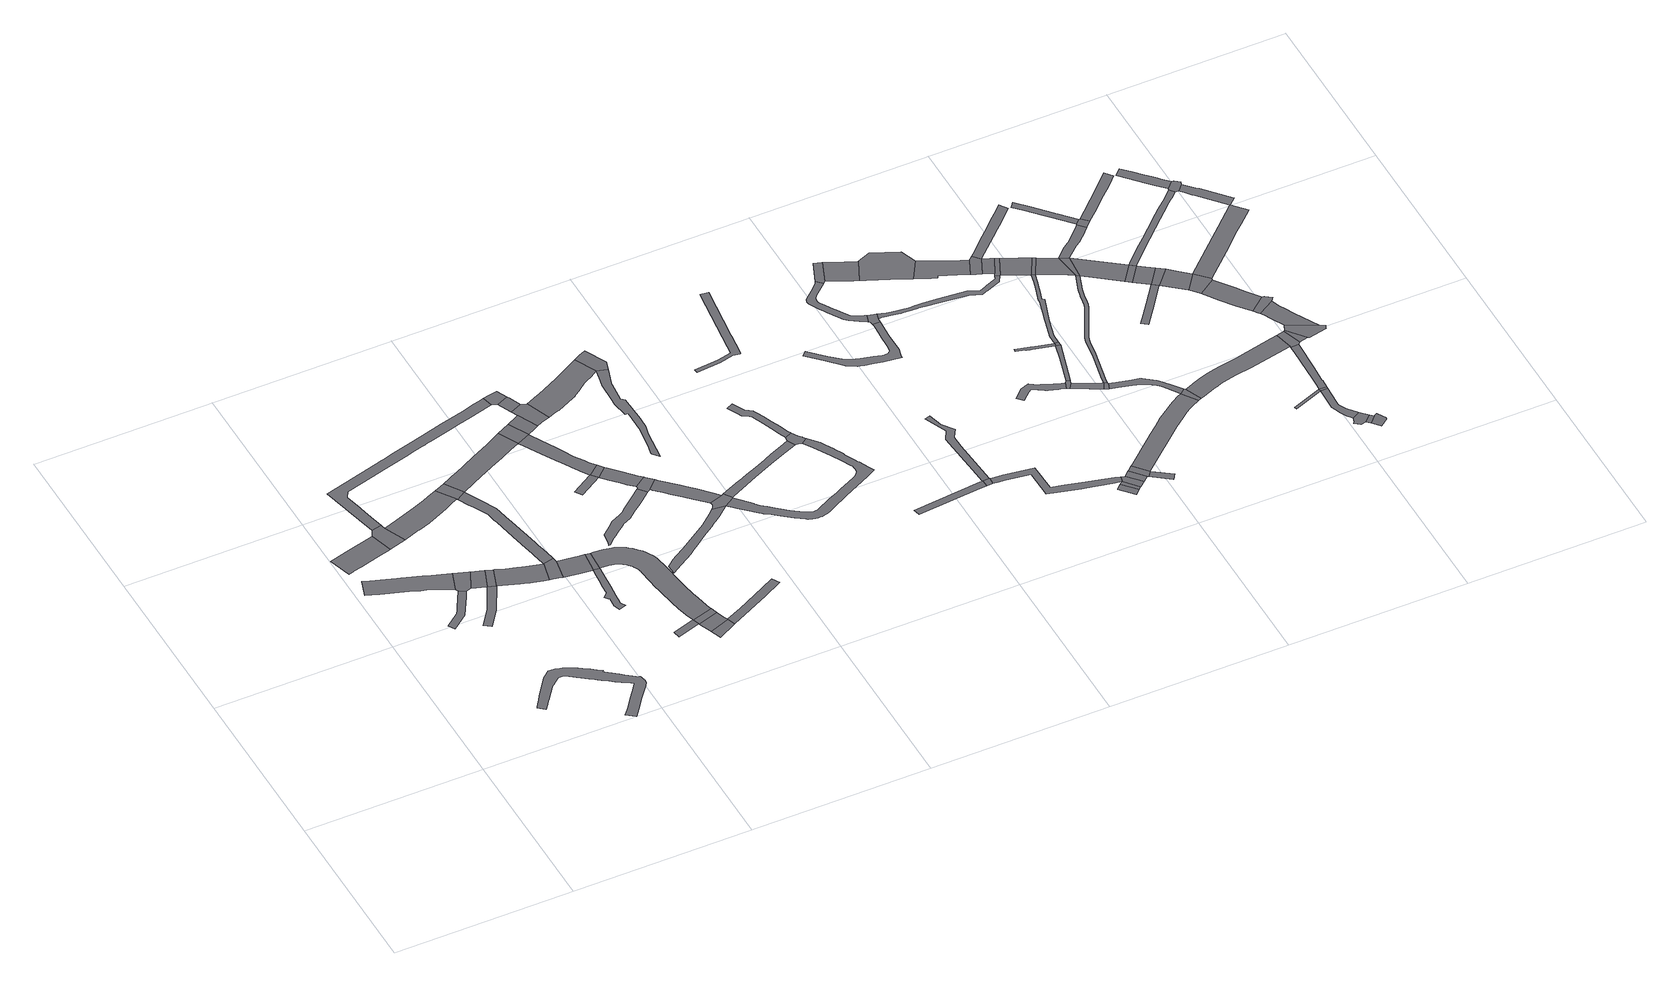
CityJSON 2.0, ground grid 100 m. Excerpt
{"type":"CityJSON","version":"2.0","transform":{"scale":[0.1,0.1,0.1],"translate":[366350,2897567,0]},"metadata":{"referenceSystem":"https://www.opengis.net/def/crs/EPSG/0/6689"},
"CityObjects":{
"road1":{"type":"Road","attributes":{"function":"3","RoadStructureAttribute.sectionType":"1"},"geometry":[{"type":"MultiSurface","lod":"1","boundaries":[[[0,1,2,3,4,5,6,7,8,9,10,11,12,13,14]]]}]},
"road2":{"type":"Road","attributes":{"function":"9020","RoadStructureAttribute.sectionType":"1"},"geometry":[{"type":"MultiSurface","lod":"1","boundaries":[[[15,16,17,18,19,20,21,22,23,24,25,26,27,28,29,30,31,32,33]]]}]},
"road3":{"type":"Road","attributes":{"function":"9020","RoadStructureAttribute.sectionType":"9"},"geometry":[{"type":"MultiSurface","lod":"1","boundaries":[[[34,35,36,37,38,39,40,41,42,43,44]]]}]},
"road4":{"type":"Road","attributes":{"function":"9020","RoadStructureAttribute.sectionType":"1"},"geometry":[{"type":"MultiSurface","lod":"1","boundaries":[[[45,46,47,48,49,50,51,52,53,54,55,56,57,58,59,60,61,62,63,64,65,66,67,68,69,70,71,72,73,74,75,76,77,78,79,80,81,82,83,84,85,86,87,88,89,90,91,92,93,94,95,96,97,98,99,100,101,102,103,104,105,106,107,108,109,110,111,112,113,114,115,116,117,118,119,120,121,122,123,124,125,126,127]]]}]},
"road5":{"type":"Road","attributes":{"function":"9020","RoadStructureAttribute.sectionType":"9"},"geometry":[{"type":"MultiSurface","lod":"1","boundaries":[[[13,128,129,130,131,132,14]]]}]},
"road6":{"type":"Road","attributes":{"function":"9020","RoadStructureAttribute.sectionType":"9"},"geometry":[{"type":"MultiSurface","lod":"1","boundaries":[[[133,134,135,136,137,138,139,140]]]}]},
"road7":{"type":"Road","attributes":{"function":"9020","RoadStructureAttribute.sectionType":"9"},"geometry":[{"type":"MultiSurface","lod":"1","boundaries":[[[34,44,141,142,143,144,145,15,33]]]}]},
"road8":{"type":"Road","attributes":{"function":"9020","RoadStructureAttribute.sectionType":"1"},"geometry":[{"type":"MultiSurface","lod":"1","boundaries":[[[143,142,146,133,147]]]}]},
"road9":{"type":"Road","attributes":{"function":"9020","RoadStructureAttribute.sectionType":"9"},"geometry":[{"type":"MultiSurface","lod":"1","boundaries":[[[147,133,140,148]]]}]},
"road10":{"type":"Road","attributes":{"function":"3","RoadStructureAttribute.sectionType":"1"},"geometry":[{"type":"MultiSurface","lod":"1","boundaries":[[[149,150,151,152,153,154,155,156,157,158,159,160,161,162,130,129]]]}]},
"road11":{"type":"Road","attributes":{"function":"9020","RoadStructureAttribute.sectionType":"1"},"geometry":[{"type":"MultiSurface","lod":"1","boundaries":[[[140,163,164,165,166,167,168,169,170,171,172,173,174,175,176,148]]]}]},
"road12":{"type":"Road","attributes":{"function":"9020","RoadStructureAttribute.sectionType":"9"},"geometry":[{"type":"MultiSurface","lod":"1","boundaries":[[[177,178,179,180,181,171,170]]]}]},
"road13":{"type":"Road","attributes":{"function":"9020","RoadStructureAttribute.sectionType":"9"},"geometry":[{"type":"MultiSurface","lod":"1","boundaries":[[[182,183,157,156,184,185]]]}]},
"road14":{"type":"Road","attributes":{"function":"9020","RoadStructureAttribute.sectionType":"1"},"geometry":[{"type":"MultiSurface","lod":"1","boundaries":[[[186,187,188,189,190,191,192,193,194,195,196,197,198,199,200,201,202,203,171,181,204,205,206,207,208,209,210,211,212,213,214,215,216,182,185]]]}]},
"road15":{"type":"Road","attributes":{"function":"9020","RoadStructureAttribute.sectionType":"1"},"geometry":[{"type":"MultiSurface","lod":"1","boundaries":[[[217,218,219,220,221,222,223,224,225,226,227,228,229,230,231,232,233,234,235,236,237,132,131,238,239,240,241,242,243,244,245,246,247,248,249,250,251,252,253,254,255,256,257]]]}]},
"road16":{"type":"Road","attributes":{"function":"9020","RoadStructureAttribute.sectionType":"9"},"geometry":[{"type":"MultiSurface","lod":"1","boundaries":[[[258,259,260,261,262,263,264,265,266,267,268,269,270,271,272,273,274,275,276,277]]]}]},
"road17":{"type":"Road","attributes":{"function":"9020","RoadStructureAttribute.sectionType":"1"},"geometry":[{"type":"MultiSurface","lod":"1","boundaries":[[[276,278,279,280,281,282,180,179,283,284,285]]]}]},
"road18":{"type":"Road","attributes":{"function":"9020","RoadStructureAttribute.sectionType":"9"},"geometry":[{"type":"MultiSurface","lod":"1","boundaries":[[[276,275,286,287,278]]]}]},
"road19":{"type":"Road","attributes":{"function":"9020","RoadStructureAttribute.sectionType":"9"},"geometry":[{"type":"MultiSurface","lod":"1","boundaries":[[[288,289,290,291,292,293]]]}]},
"road20":{"type":"Road","attributes":{"function":"3","RoadStructureAttribute.sectionType":"1"},"geometry":[{"type":"MultiSurface","lod":"1","boundaries":[[[294,295,296,297,298,299,300,183,182,301,302,303,304,305,306,307,308,309]]]}]},
"road21":{"type":"Road","attributes":{"function":"9020","RoadStructureAttribute.sectionType":"1"},"geometry":[{"type":"MultiSurface","lod":"1","boundaries":[[[310,311,312,313,314,315,316,317,318,319,320,321,322,323,324,325,326,327,328,329,330,331,332,333,334,335,336,337,338,339,340,341,342,343,344,345,289,346,347,348,349,350,351,352,353,354,355,356,357,358,359,360,361,362,363,364,365,366,367,368,369,370,371,372,373,374,375,376,377,378,379,380,286,275]]]}]},
"road22":{"type":"Road","attributes":{"function":"9020","RoadStructureAttribute.sectionType":"9"},"geometry":[{"type":"MultiSurface","lod":"1","boundaries":[[[289,288,381,346]]]}]},
"road23":{"type":"Road","attributes":{"function":"9020","RoadStructureAttribute.sectionType":"1"},"geometry":[{"type":"MultiSurface","lod":"1","boundaries":[[[382,383,384,385,386,387,388,381,288,389]]]}]},
"road24":{"type":"Road","attributes":{"function":"9020","RoadStructureAttribute.sectionType":"9"},"geometry":[{"type":"MultiSurface","lod":"1","boundaries":[[[390,385,384,391]]]}]},
"road25":{"type":"Road","attributes":{"function":"9020","RoadStructureAttribute.sectionType":"9"},"geometry":[{"type":"MultiSurface","lod":"1","boundaries":[[[392,393,394,395,396,397,398,399,400,401,402,403,404,405,406,407,408,409,410,411,412,413,414,415,416,417]]]}]},
"road26":{"type":"Road","attributes":{"function":"9020","RoadStructureAttribute.sectionType":"9"},"geometry":[{"type":"MultiSurface","lod":"1","boundaries":[[[308,418,419,309]]]}]},
"road27":{"type":"Road","attributes":{"function":"9020","RoadStructureAttribute.sectionType":"9"},"geometry":[{"type":"MultiSurface","lod":"1","boundaries":[[[420,421,422,423,424]]]}]},
"road28":{"type":"Road","attributes":{"function":"9020","RoadStructureAttribute.sectionType":"9"},"geometry":[{"type":"MultiSurface","lod":"1","boundaries":[[[425,426,427,428,429,430,431,385,390]]]}]},
"road29":{"type":"Road","attributes":{"function":"9020","RoadStructureAttribute.sectionType":"1"},"geometry":[{"type":"MultiSurface","lod":"1","boundaries":[[[432,433,434,435,436,437,438,439,424,440,441,442,443,444,445,446,447,448,449,450,418,308,451]]]}]},
"road30":{"type":"Road","attributes":{"function":"3","RoadStructureAttribute.sectionType":"1"},"geometry":[{"type":"MultiSurface","lod":"1","boundaries":[[[452,419,418,453,454,455,456]]]}]},
"road31":{"type":"Road","attributes":{"function":"9020","RoadStructureAttribute.sectionType":"9"},"geometry":[{"type":"MultiSurface","lod":"1","boundaries":[[[457,458,459,217,257,460,461]]]}]},
"road32":{"type":"Road","attributes":{"function":"9020","RoadStructureAttribute.sectionType":"9"},"geometry":[{"type":"MultiSurface","lod":"1","boundaries":[[[423,462,463,440,424]]]}]},
"road33":{"type":"Road","attributes":{"function":"9020","RoadStructureAttribute.sectionType":"1"},"geometry":[{"type":"MultiSurface","lod":"1","boundaries":[[[464,465,461,460,466]]]}]},
"road34":{"type":"Road","attributes":{"function":"9020","RoadStructureAttribute.sectionType":"1"},"geometry":[{"type":"MultiSurface","lod":"1","boundaries":[[[467,468,469,470,471,472,473,474,475,476,477,478,479,480,481,482,483,484,485,486,487,488,489,490]]]}]},
"road35":{"type":"Road","attributes":{"function":"9020","RoadStructureAttribute.sectionType":"9"},"geometry":[{"type":"MultiSurface","lod":"1","boundaries":[[[491,492,456,455,493,494,495,464,466]]]}]},
"road36":{"type":"Road","attributes":{"function":"9020","RoadStructureAttribute.sectionType":"1"},"geometry":[{"type":"MultiSurface","lod":"1","boundaries":[[[496,497,498,499,500,462,423,501,502,503,504,505,506,507,508]]]}]},
"road37":{"type":"Road","attributes":{"function":"9020","RoadStructureAttribute.sectionType":"9"},"geometry":[{"type":"MultiSurface","lod":"1","boundaries":[[[509,510,496,508,511,512,513,514,392,417,515,516]]]}]},
"road38":{"type":"Road","attributes":{"function":"9020","RoadStructureAttribute.sectionType":"1"},"geometry":[{"type":"MultiSurface","lod":"1","boundaries":[[[517,518,519,520,521,522,523,524,525,526,527,528,529,530,531,532,533,509,516]]]}]},
"road39":{"type":"Road","attributes":{"function":"3","RoadStructureAttribute.sectionType":"1"},"geometry":[{"type":"MultiSurface","lod":"1","boundaries":[[[534,535,536,537,538,539,540,495,494,541,542,543,544,545,546,547,548,549,550,551,552]]]}]},
"road40":{"type":"Road","attributes":{"function":"9020","RoadStructureAttribute.sectionType":"9"},"geometry":[{"type":"MultiSurface","lod":"1","boundaries":[[[553,528,527,554,555,556,557,558,559,468,467,560,561]]]}]},
"road41":{"type":"Road","attributes":{"function":"9020","RoadStructureAttribute.sectionType":"1"},"geometry":[{"type":"MultiSurface","lod":"1","boundaries":[[[562,563,564,565,566,567,568,569,570,571,572,573,574,575,576,577,578,579,580,581,551]]]}]},
"road42":{"type":"Road","attributes":{"function":"9020","RoadStructureAttribute.sectionType":"9"},"geometry":[{"type":"MultiSurface","lod":"1","boundaries":[[[582,552,551,581,583,584]]]}]},
"road43":{"type":"Road","attributes":{"function":"9020","RoadStructureAttribute.sectionType":"1"},"geometry":[{"type":"MultiSurface","lod":"1","boundaries":[[[585,586,587,588,589,590,591,592,593,553,561,594,595,596,597,598,599,600,601]]]}]},
"road44":{"type":"Road","attributes":{"function":"9020","RoadStructureAttribute.sectionType":"1"},"geometry":[{"type":"MultiSurface","lod":"1","boundaries":[[[602,603,604,605,606,607,608,609,610,611,612,613,614,615,616,617,618,619,620,621,622,623,624,625,626,627,628,629,630,631,632,633,634,635,636,637,638,639,560,467,640,641,642,643,644,645,646,647,648,649,650,651,652,653,654,655,656,657,658,659,660,661,662,663,664,665,666,667,668,669,670,671,672,673,674,675,676,677,678,679,680,681,682,683,684,685,686,687]]]}]},
"road45":{"type":"Road","attributes":{"function":"9020","RoadStructureAttribute.sectionType":"1"},"geometry":[{"type":"MultiSurface","lod":"1","boundaries":[[[688,689,690,691,692,693,694,695,696,697,698,699,700,701,702,703,704,705,706,707,708,709]]]}]},
"road46":{"type":"Road","attributes":{"function":"9020","RoadStructureAttribute.sectionType":"9"},"geometry":[{"type":"MultiSurface","lod":"1","boundaries":[[[686,710,711,712,713,709,708,601,600,714,715,716,717,687]]]}]},
"road47":{"type":"Road","attributes":{"function":"9020","RoadStructureAttribute.sectionType":"1"},"geometry":[{"type":"MultiSurface","lod":"1","boundaries":[[[718,719,720,721,722,723,724,725,726,727,728,729,730,731,732,733]]]}]},
"road48":{"type":"Road","attributes":{"function":"9020","RoadStructureAttribute.sectionType":"1"},"geometry":[{"type":"MultiSurface","lod":"1","boundaries":[[[734,735,736,737,738,739,740,741]]]}]},
"road49":{"type":"Road","attributes":{"function":"9020","RoadStructureAttribute.sectionType":"9"},"geometry":[{"type":"MultiSurface","lod":"1","boundaries":[[[740,739,742,743]]]}]},
"road50":{"type":"Road","attributes":{"function":"9020","RoadStructureAttribute.sectionType":"1"},"geometry":[{"type":"MultiSurface","lod":"1","boundaries":[[[744,745,746,747,748,749,750,751,752,753,754,740,743]]]}]},
"road51":{"type":"Road","attributes":{"function":"9020","RoadStructureAttribute.sectionType":"1"},"geometry":[{"type":"MultiSurface","lod":"1","boundaries":[[[755,756,757,758,759,760,761,762,763,764,765,766,767,768,769,770,771,772,773,774,775,776,777,778,779,780,781,782,783,784,785,786,787,788,789,790,791,792,793]]]}]},
"road52":{"type":"Road","attributes":{"function":"9020","RoadStructureAttribute.sectionType":"1"},"geometry":[{"type":"MultiSurface","lod":"1","boundaries":[[[794,795,796,797,798,799,800,801,802,743,742,803,804,805,806,807,808,809,810,811,812,813,814]]]}]},
"road53":{"type":"Road","attributes":{"function":"9020","RoadStructureAttribute.sectionType":"1"},"geometry":[{"type":"MultiSurface","lod":"1","boundaries":[[[815,816,817,818,819,820,821,822,823,824,825,826,827,828,829,830,831,832,833,834,835,836,837,838,839,840,841,842,843,844,845,846,847,848,849,850,851,852,853,854,855,856,857,858,859,860,861]]]}]},
"road54":{"type":"Road","attributes":{"function":"9020","RoadStructureAttribute.sectionType":"9"},"geometry":[{"type":"MultiSurface","lod":"1","boundaries":[[[862,840,839,863,864,865,793,792,866,867]]]}]},
"road55":{"type":"Road","attributes":{"function":"9020","RoadStructureAttribute.sectionType":"9"},"geometry":[{"type":"MultiSurface","lod":"1","boundaries":[[[868,869,815,861,870,871]]]}]},
"road56":{"type":"Road","attributes":{"function":"9020","RoadStructureAttribute.sectionType":"9"},"geometry":[{"type":"MultiSurface","lod":"1","boundaries":[[[872,873,874,875,876,877,878]]]}]},
"road57":{"type":"Road","attributes":{"function":"9020","RoadStructureAttribute.sectionType":"1"},"geometry":[{"type":"MultiSurface","lod":"1","boundaries":[[[872,879,880,813,873]]]}]},
"road58":{"type":"Road","attributes":{"function":"3","RoadStructureAttribute.sectionType":"1"},"geometry":[{"type":"MultiSurface","lod":"1","boundaries":[[[881,882,868,871,883,884,885,886]]]}]},
"road59":{"type":"Road","attributes":{"function":"9020","RoadStructureAttribute.sectionType":"9"},"geometry":[{"type":"MultiSurface","lod":"1","boundaries":[[[813,880,887,888,889,814]]]}]},
"road60":{"type":"Road","attributes":{"function":"9020","RoadStructureAttribute.sectionType":"1"},"geometry":[{"type":"MultiSurface","lod":"1","boundaries":[[[887,890,891,892,888]]]}]},
"road61":{"type":"Road","attributes":{"function":"9020","RoadStructureAttribute.sectionType":"9"},"geometry":[{"type":"MultiSurface","lod":"1","boundaries":[[[893,894,895,891,890,896]]]}]},
"road62":{"type":"Road","attributes":{"function":"9020","RoadStructureAttribute.sectionType":"1"},"geometry":[{"type":"MultiSurface","lod":"1","boundaries":[[[897,898,899,900,901,902,903,904,905,906,907,908,909,910,911,912,913,914,915,916,917]]]}]},
"road63":{"type":"Road","attributes":{"function":"9020","RoadStructureAttribute.sectionType":"9"},"geometry":[{"type":"MultiSurface","lod":"1","boundaries":[[[918,919,893,896]]]}]},
"road64":{"type":"Road","attributes":{"function":"9020","RoadStructureAttribute.sectionType":"9"},"geometry":[{"type":"MultiSurface","lod":"1","boundaries":[[[885,920,921,922,923,924,925,886]]]}]},
"road65":{"type":"Road","attributes":{"function":"9020","RoadStructureAttribute.sectionType":"1"},"geometry":[{"type":"MultiSurface","lod":"1","boundaries":[[[866,926,927,928,929,930,931,932,933,934,935,936,937,938,939,940,941,942,943,944,945,946,947,948,949,950,951,952,953,954,955,956,957,958,959,960,961,962,963,867]]]}]},
"road66":{"type":"Road","attributes":{"function":"9020","RoadStructureAttribute.sectionType":"9"},"geometry":[{"type":"MultiSurface","lod":"1","boundaries":[[[964,965,966,917,916,967,968,969]]]}]},
"road67":{"type":"Road","attributes":{"function":"9020","RoadStructureAttribute.sectionType":"1"},"geometry":[{"type":"MultiSurface","lod":"1","boundaries":[[[970,971,972,973,974,975,964,969]]]}]},
"road68":{"type":"Road","attributes":{"function":"9020","RoadStructureAttribute.sectionType":"9"},"geometry":[{"type":"MultiSurface","lod":"1","boundaries":[[[976,977,978,979,980,981,982,983,984,985,986,987,988]]]}]},
"road69":{"type":"Road","attributes":{"function":"9020","RoadStructureAttribute.sectionType":"1"},"geometry":[{"type":"MultiSurface","lod":"1","boundaries":[[[989,988,990,991,992,993,966,965]]]}]},
"road70":{"type":"Road","attributes":{"function":"9020","RoadStructureAttribute.sectionType":"1"},"geometry":[{"type":"MultiSurface","lod":"1","boundaries":[[[893,994,995,996,997,998,999,1000,1001,1002,1003,1004,1005,1006,1007,1008,1009,1010,1011,1012,894]]]}]},
"road71":{"type":"Road","attributes":{"function":"3","RoadStructureAttribute.sectionType":"1"},"geometry":[{"type":"MultiSurface","lod":"1","boundaries":[[[1013,1014,1015,1016,1017,923,922,1018,1019,1020,1021,1022,1023,1024]]]}]},
"road72":{"type":"Road","attributes":{"function":"9020","RoadStructureAttribute.sectionType":"9"},"geometry":[{"type":"MultiSurface","lod":"1","boundaries":[[[1025,1026,973,972,1027,1028]]]}]},
"road73":{"type":"Road","attributes":{"function":"9020","RoadStructureAttribute.sectionType":"9"},"geometry":[{"type":"MultiSurface","lod":"1","boundaries":[[[976,988,989,1029,1030]]]}]},
"road74":{"type":"Road","attributes":{"function":"9020","RoadStructureAttribute.sectionType":"9"},"geometry":[{"type":"MultiSurface","lod":"1","boundaries":[[[1023,1031,1032,1033,1034,1035,1036,1037,1024]]]}]},
"road75":{"type":"Road","attributes":{"function":"9020","RoadStructureAttribute.sectionType":"1"},"geometry":[{"type":"MultiSurface","lod":"1","boundaries":[[[1002,1038,1039,1040,1041,1042,1043,1044,1045,1046,1025,1028,1047,1048,1049,1050,1051,1052,1053,1054,1055]]]}]},
"road76":{"type":"Road","attributes":{"function":"9020","RoadStructureAttribute.sectionType":"1"},"geometry":[{"type":"MultiSurface","lod":"1","boundaries":[[[1056,1057,1058,1059,1060,1061,1062,1063,1064,1065,1066,1067,1068,1069,1070,1071,1072,1073,1074,1075,976,1030]]]}]},
"road77":{"type":"Road","attributes":{"function":"3","RoadStructureAttribute.sectionType":"1"},"geometry":[{"type":"MultiSurface","lod":"1","boundaries":[[[1033,1076,1077,1078,1079,1034]]]}]},
"road78":{"type":"Road","attributes":{"function":"9020","RoadStructureAttribute.sectionType":"9"},"geometry":[{"type":"MultiSurface","lod":"1","boundaries":[[[1080,1077,1076,1081,946,945]]]}]},
"road79":{"type":"Road","attributes":{"function":"9020","RoadStructureAttribute.sectionType":"1"},"geometry":[{"type":"MultiSurface","lod":"1","boundaries":[[[1082,1083,1084,1085,1086,1087,1088,1089,1090,1091,1092,1093,1094,1095,1096,1097,1098,1099,973,1026,1100,1101,1102,1103,1104,1105,1106,1107,1108,1109,1110,1111,1112,1113,1114,1115,1116]]]}]},
"road80":{"type":"Road","attributes":{"function":"9020","RoadStructureAttribute.sectionType":"9"},"geometry":[{"type":"MultiSurface","lod":"1","boundaries":[[[1117,1038,1002,1001,1118]]]}]},
"road81":{"type":"Road","attributes":{"function":"9020","RoadStructureAttribute.sectionType":"1"},"geometry":[{"type":"MultiSurface","lod":"1","boundaries":[[[1119,1066,1120,1121,1122,1123,1080,945,1124,1125,1126,1127]]]}]},
"road82":{"type":"Road","attributes":{"function":"9020","RoadStructureAttribute.sectionType":"9"},"geometry":[{"type":"MultiSurface","lod":"1","boundaries":[[[1120,1066,1065,1128]]]}]},
"road83":{"type":"Road","attributes":{"function":"9020","RoadStructureAttribute.sectionType":"1"},"geometry":[{"type":"MultiSurface","lod":"1","boundaries":[[[1129,1130,1131,1132,1133,1134,1035,1034,1135,1136,1137,1138,1139,1140,1141]]]}]},
"road84":{"type":"Road","attributes":{"function":"3","RoadStructureAttribute.sectionType":"1"},"geometry":[{"type":"MultiSurface","lod":"1","boundaries":[[[1142,1143,1128,1065,1144,1145,1146,1147,1082]]]}]},
"road85":{"type":"Road","attributes":{"function":"9020","RoadStructureAttribute.sectionType":"9"},"geometry":[{"type":"MultiSurface","lod":"1","boundaries":[[[1116,1148,1142,1082]]]}]},
"road86":{"type":"Road","attributes":{"function":"9020","RoadStructureAttribute.sectionType":"1"},"geometry":[{"type":"MultiSurface","lod":"1","boundaries":[[[1149,1150,1151,1152,1153,1154,1155,1156,1157]]]}]},
"road87":{"type":"Road","attributes":{"function":"9020","RoadStructureAttribute.sectionType":"1"},"geometry":[{"type":"MultiSurface","lod":"1","boundaries":[[[1118,1158,1159,1160,1161,1162,1163,1164,1165,1166,1167,1168,1169,1170,1171,1172,1173,1174,1175,1176,1177,1178,1117]]]}]},
"road88":{"type":"Road","attributes":{"function":"9020","RoadStructureAttribute.sectionType":"1"},"geometry":[{"type":"MultiSurface","lod":"1","boundaries":[[[1179,1180,1148,1116,1181,1182]]]}]},
"road89":{"type":"Road","attributes":{"function":"9020","RoadStructureAttribute.sectionType":"1"},"geometry":[{"type":"MultiSurface","lod":"1","boundaries":[[[1183,1184,1185,1186,1187,1188,1189,1142,1148,1190,1191,1192,1193,1194,1195]]]}]},
"road90":{"type":"Road","attributes":{"function":"9020","RoadStructureAttribute.sectionType":"1"},"geometry":[{"type":"MultiSurface","lod":"1","boundaries":[[[1196,1197,1198,1199,1200,1201,1202,1203,1204,1205,1206,1207]]]}]},
"road91":{"type":"Road","attributes":{"function":"9020","RoadStructureAttribute.sectionType":"9"},"geometry":[{"type":"MultiSurface","lod":"1","boundaries":[[[1208,1209,1179,1182]]]}]},
"road92":{"type":"Road","attributes":{"function":"9020","RoadStructureAttribute.sectionType":"9"},"geometry":[{"type":"MultiSurface","lod":"1","boundaries":[[[1210,1211,1212,1213]]]}]},
"road93":{"type":"Road","attributes":{"function":"3","RoadStructureAttribute.sectionType":"1"},"geometry":[{"type":"MultiSurface","lod":"1","boundaries":[[[1209,1208,1214,1149,1215,1216,1217]]]}]},
"road94":{"type":"Road","attributes":{"function":"9020","RoadStructureAttribute.sectionType":"9"},"geometry":[{"type":"MultiSurface","lod":"1","boundaries":[[[1201,1195,1194,1218,1219,1220,1221,1202]]]}]},
"road95":{"type":"Road","attributes":{"function":"9020","RoadStructureAttribute.sectionType":"9"},"geometry":[{"type":"MultiSurface","lod":"1","boundaries":[[[1222,1215,1149,1157]]]}]},
"road96":{"type":"Road","attributes":{"function":"9020","RoadStructureAttribute.sectionType":"1"},"geometry":[{"type":"MultiSurface","lod":"1","boundaries":[[[1223,1224,1225,1226,1227,1228,1229,1230,1231,1232,1233,1234,1212,1235,1236,1237,1238,1239,1240,1241]]]}]},
"road97":{"type":"Road","attributes":{"function":"9020","RoadStructureAttribute.sectionType":"9"},"geometry":[{"type":"MultiSurface","lod":"1","boundaries":[[[1242,1223,1241,1243,1244,1245,1246]]]}]},
"road98":{"type":"Road","attributes":{"function":"9020","RoadStructureAttribute.sectionType":"9"},"geometry":[{"type":"MultiSurface","lod":"1","boundaries":[[[1212,1234,1247,1248,1213]]]}]},
"road99":{"type":"Road","attributes":{"function":"3","RoadStructureAttribute.sectionType":"1"},"geometry":[{"type":"MultiSurface","lod":"1","boundaries":[[[1249,1250,1251,1252,1253,1254,1222,1157]]]}]},
"road100":{"type":"Road","attributes":{"function":"9020","RoadStructureAttribute.sectionType":"1"},"geometry":[{"type":"MultiSurface","lod":"1","boundaries":[[[1255,1256,1242,1246]]]}]},
"road101":{"type":"Road","attributes":{"function":"9020","RoadStructureAttribute.sectionType":"9"},"geometry":[{"type":"MultiSurface","lod":"1","boundaries":[[[1257,1256,1255,1258,1259,1260,1261]]]}]},
"road102":{"type":"Road","attributes":{"function":"9020","RoadStructureAttribute.sectionType":"1"},"geometry":[{"type":"MultiSurface","lod":"1","boundaries":[[[1262,1263,1264,1265,1248,1247,1266,1267,1268,1269,1270]]]}]},
"road103":{"type":"Road","attributes":{"function":"9020","RoadStructureAttribute.sectionType":"9"},"geometry":[{"type":"MultiSurface","lod":"1","boundaries":[[[1271,1272,1252,1251,1273,1274,1275]]]}]},
"road104":{"type":"Road","attributes":{"function":"9020","RoadStructureAttribute.sectionType":"9"},"geometry":[{"type":"MultiSurface","lod":"1","boundaries":[[[1269,1276,1277,1278,1167,1166,1270]]]}]},
"road105":{"type":"Road","attributes":{"function":"9020","RoadStructureAttribute.sectionType":"1"},"geometry":[{"type":"MultiSurface","lod":"1","boundaries":[[[1279,1280,1281,1282,1283,1284,1285,1271,1275]]]}]},
"road106":{"type":"Road","attributes":{"function":"9020","RoadStructureAttribute.sectionType":"1"},"geometry":[{"type":"MultiSurface","lod":"1","boundaries":[[[1286,1287,1288,1289,1290,1291,1221,1220,1292,1293,1294,1295,1296]]]}]},
"road107":{"type":"Road","attributes":{"function":"9020","RoadStructureAttribute.sectionType":"1"},"geometry":[{"type":"MultiSurface","lod":"1","boundaries":[[[1297,1277,1276,1298]]]}]},
"road108":{"type":"Road","attributes":{"function":"9020","RoadStructureAttribute.sectionType":"1"},"geometry":[{"type":"MultiSurface","lod":"1","boundaries":[[[1299,1300,1301,1302,1303,1304,1305,1306,1307,1308,1309,1310,1311,1179,1209,1312,1313,1314,1315,1316,1317,1318,1319,1320,1321,1322,1323,1324,1325,1326,1327,1328]]]}]},
"road109":{"type":"Road","attributes":{"function":"9020","RoadStructureAttribute.sectionType":"9"},"geometry":[{"type":"MultiSurface","lod":"1","boundaries":[[[1329,1330,1331,1332,1333,1283,1282]]]}]},
"road110":{"type":"Road","attributes":{"function":"9020","RoadStructureAttribute.sectionType":"1"},"geometry":[{"type":"MultiSurface","lod":"1","boundaries":[[[1334,1335,1336,1337,1331,1330,1338,1339,1340,1341]]]}]},
"road111":{"type":"Road","attributes":{"function":"9020","RoadStructureAttribute.sectionType":"9"},"geometry":[{"type":"MultiSurface","lod":"1","boundaries":[[[1297,1298,1342,1343,1344,1345,1346,1334,1341]]]}]},
"road112":{"type":"Road","attributes":{"function":"3","RoadStructureAttribute.sectionType":"1"},"geometry":[{"type":"MultiSurface","lod":"1","boundaries":[[[1272,1347,1348,1349,1350,1351,1352,1353,1354,1355,1356,1252]]]}]},
"road113":{"type":"Road","attributes":{"function":"9020","RoadStructureAttribute.sectionType":"1"},"geometry":[{"type":"MultiSurface","lod":"1","boundaries":[[[1357,1358,1359,1360,1361,1362,1363,1364,1365,1366,1367,1368,1369,1370,1371]]]}]},
"road114":{"type":"Road","attributes":{"function":"9020","RoadStructureAttribute.sectionType":"9"},"geometry":[{"type":"MultiSurface","lod":"1","boundaries":[[[1328,1327,1372,1373,1374,1375,1357,1371]]]}]},
"road115":{"type":"Road","attributes":{"function":"9020","RoadStructureAttribute.sectionType":"1"},"geometry":[{"type":"MultiSurface","lod":"1","boundaries":[[[1376,1377,1378,1373,1372,1379,1380,1381,1382,1383,1353,1384]]]}]}
},
"vertices":[
[256,1763,0],[122,1729,0],[90,1721,0],[81,1718,0],[79,1718,0],[5,1699,0],[45,1570,0],[55,1575,0],[71,1580,0],[79,1582,0],[125,1594,0],[218,1618,0],[305,1641,0],[310,1642,0],[272,1767,0],
[508,1346,0],[484,1355,0],[456,1364,0],[386,1389,0],[366,1396,0],[290,1423,0],[265,1432,0],[226,1445,0],[220,1447,0],[92,1492,0],[78,1497,0],[45,1400,0],[77,1388,0],[115,1374,0],[233,1333,0],[256,1325,0],[311,1305,0],[338,1296,0],[470,1237,0],
[476,1220,0],[417,1113,0],[408,1097,0],[393,1071,0],[391,1072,0],[390,1070,0],[318,1015,0],[339,977,0],[426,1045,0],[492,1164,0],[510,1197,0],
[874,19,0],[908,63,0],[944,110,0],[978,152,0],[1000,180,0],[1012,197,0],[1014,207,0],[1014,219,0],[1014,226,0],[1014,228,0],[1013,231,0],[1011,238,0],[1009,247,0],[1008,249,0],[1007,252,0],[1004,255,0],[1001,252,0],[972,275,0],[941,299,0],[931,307,0],[920,315,0],[861,361,0],[855,365,0],[862,373,0],[851,381,0],[820,404,0],[807,413,0],[795,421,0],[756,447,0],[730,462,0],[711,471,0],[689,482,0],[676,486,0],[652,492,0],[615,494,0],[572,460,0],[502,363,0],[467,312,0],[462,306,0],[444,278,0],[478,247,0],[502,278,0],[515,296,0],[527,311,0],[552,345,0],[569,366,0],[580,380,0],[593,393,0],[609,406,0],[628,421,0],[637,426,0],[642,428,0],[647,429,0],[652,429,0],[656,428,0],[660,428,0],[665,427,0],[667,426,0],[672,424,0],[679,420,0],[691,412,0],[720,390,0],[740,375,0],[771,352,0],[795,334,0],[806,326,0],[823,313,0],[824,313,0],[831,308,0],[852,292,0],[879,274,0],[905,255,0],[913,250,0],[946,229,0],[957,221,0],[955,219,0],[936,191,0],[912,161,0],[882,120,0],[863,93,0],[837,62,0],[815,36,0],[859,0,0],
[347,1654,0],[409,1673,0],[355,1793,0],[349,1820,0],[292,1808,0],
[620,1180,0],[618,1177,0],[543,1029,0],[475,937,0],[512,910,0],[581,1006,0],[662,1163,0],[663,1166,0],
[534,1208,0],[540,1207,0],[592,1317,0],[587,1319,0],[562,1327,0],
[617,1181,0],[661,1293,0],
[702,1279,0],
[498,1703,0],[505,1705,0],[573,1729,0],[598,1738,0],[645,1759,0],[692,1782,0],[724,1797,0],[773,1823,0],[703,1923,0],[654,1902,0],[621,1888,0],[551,1861,0],[455,1828,0],[397,1807,0],
[666,1165,0],[691,1157,0],[777,1127,0],[815,1114,0],[824,1111,0],[855,1102,0],[890,1094,0],[918,1088,0],[948,1205,0],[878,1222,0],[823,1238,0],[817,1240,0],[761,1258,0],[710,1276,0],
[940,1083,0],[981,1075,0],[990,1073,0],[1012,1193,0],[1007,1217,0],
[828,1851,0],[764,1952,0],[774,1820,0],[776,1818,0],
[808,1754,0],[822,1727,0],[839,1695,0],[855,1662,0],[861,1652,0],[865,1630,0],[870,1604,0],[875,1578,0],[891,1493,0],[899,1451,0],[908,1409,0],[912,1388,0],[921,1339,0],[922,1333,0],[923,1330,0],[932,1286,0],[940,1241,0],[946,1213,0],[1005,1226,0],[990,1303,0],[983,1341,0],[979,1362,0],[966,1426,0],[955,1485,0],[942,1548,0],[933,1597,0],[923,1647,0],[918,1674,0],[875,1759,0],[844,1819,0],[830,1848,0],
[1220,2419,0],[1207,2415,0],[1146,2399,0],[1087,2383,0],[1009,2362,0],[950,2347,0],[831,2315,0],[829,2314,0],[723,2286,0],[644,2265,0],[577,2247,0],[565,2244,0],[528,2233,0],[327,2178,0],[254,2158,0],[211,2146,0],[226,2085,0],[244,2008,0],[251,1979,0],[254,1967,0],[283,1844,0],[331,1899,0],[314,1971,0],[312,1980,0],[302,2022,0],[302,2023,0],[289,2079,0],[310,2112,0],[475,2157,0],[542,2175,0],[687,2215,0],[744,2231,0],[793,2244,0],[809,2248,0],[828,2253,0],[847,2257,0],[973,2290,0],[1025,2304,0],[1104,2325,0],[1161,2340,0],[1236,2360,0],
[1145,1031,0],[1140,973,0],[1134,921,0],[1131,889,0],[1131,872,0],[1106,850,0],[1122,828,0],[1126,830,0],[1122,772,0],[1137,736,0],[1176,750,0],[1160,779,0],[1160,784,0],[1165,836,0],[1170,905,0],[1180,1018,0],[1182,1046,0],[1182,1049,0],[1147,1052,0],[1147,1049,0],
[1161,1172,0],[1132,1175,0],[1099,1179,0],[1064,1184,0],[1044,1188,0],[1023,1068,0],[1069,1061,0],[1144,1052,0],
[1190,1169,0],[1176,1170,0],
[1442,463,0],[1429,504,0],[1426,503,0],[1302,463,0],[1311,422,0],[1440,462,0],
[1118,2128,0],[1083,2109,0],[989,2062,0],[912,2022,0],[863,1999,0],[825,1981,0],[809,1973,0],[831,1852,0],[964,1919,0],[984,1929,0],[1033,1952,0],[1114,1992,0],[1178,2023,0],[1226,2045,0],[1229,2046,0],[1173,2156,0],
[1185,1049,0],[1223,1048,0],[1238,1047,0],[1248,1045,0],[1260,1043,0],[1269,1040,0],[1279,1036,0],[1288,1031,0],[1300,1023,0],[1310,1015,0],[1315,1010,0],[1322,1003,0],[1328,996,0],[1335,987,0],[1339,979,0],[1344,971,0],[1349,958,0],[1353,948,0],[1354,942,0],[1355,939,0],[1356,929,0],[1358,909,0],[1361,876,0],[1363,854,0],[1369,804,0],[1373,771,0],[1376,748,0],[1378,735,0],[1386,686,0],[1392,652,0],[1398,620,0],[1402,603,0],[1405,593,0],[1415,551,0],[1425,516,0],[1428,507,0],[1547,537,0],[1543,549,0],[1531,598,0],[1522,638,0],[1515,671,0],[1511,690,0],[1504,734,0],[1499,765,0],[1494,800,0],[1491,833,0],[1488,865,0],[1486,883,0],[1483,909,0],[1479,937,0],[1475,963,0],[1473,976,0],[1470,986,0],[1462,1008,0],[1457,1019,0],[1451,1032,0],[1442,1048,0],[1430,1066,0],[1422,1074,0],[1413,1085,0],[1394,1104,0],[1376,1120,0],[1368,1126,0],[1357,1133,0],[1349,1138,0],[1338,1143,0],[1326,1148,0],[1314,1153,0],[1293,1158,0],[1263,1164,0],[1210,1168,0],
[1558,499,0],
[1447,450,0],[1467,396,0],[1471,385,0],[1584,429,0],[1583,432,0],[1575,450,0],[1558,498,0],[1443,460,0],
[1602,384,0],[1494,326,0],
[1611,1483,0],[1556,1439,0],[1483,1379,0],[1469,1366,0],[1462,1362,0],[1446,1354,0],[1421,1342,0],[1392,1328,0],[1388,1324,0],[1375,1313,0],[1359,1298,0],[1312,1255,0],[1305,1201,0],[1298,1180,0],[1305,1177,0],[1336,1208,0],[1342,1212,0],[1359,1226,0],[1384,1245,0],[1419,1271,0],[1435,1283,0],[1482,1306,0],[1522,1339,0],[1569,1375,0],[1599,1399,0],[1647,1438,0],
[1305,2082,0],[1247,2194,0],
[1443,1679,0],[1323,1605,0],[1347,1566,0],[1476,1646,0],[1446,1680,0],
[1605,385,0],[1830,496,0],[1939,554,0],[1915,595,0],[1786,528,0],[1675,471,0],[1586,431,0],
[1245,2020,0],[1265,1985,0],[1297,1928,0],[1341,1852,0],[1369,1805,0],[1389,1772,0],[1425,1713,0],[1444,1683,0],[1508,1729,0],[1490,1753,0],[1479,1767,0],[1467,1787,0],[1449,1813,0],[1440,1828,0],[1430,1846,0],[1406,1893,0],[1383,1937,0],[1340,2017,0],[1306,2080,0],[1230,2044,0],
[1306,2224,0],[1308,2084,0],[1347,2104,0],[1374,2116,0],[1319,2231,0],
[1306,2436,0],[1242,2425,0],[1240,2424,0],[1267,2348,0],[1332,2377,0],
[1534,1699,0],[1518,1717,0],
[1368,2298,0],[1338,2363,0],[1302,2269,0],
[1948,1172,0],[1875,1180,0],[1848,1156,0],[1785,1101,0],[1684,1034,0],[1616,991,0],[1564,957,0],[1538,941,0],[1496,908,0],[1500,853,0],[1554,887,0],[1602,916,0],[1633,936,0],[1643,943,0],[1662,957,0],[1682,972,0],[1754,1024,0],[1791,1051,0],[1821,1072,0],[1828,1077,0],[1867,1104,0],[1888,1122,0],[1942,1167,0],[1946,1171,0],
[1316,2238,0],[1318,2234,0],[1404,2131,0],[1452,2148,0],[1401,2286,0],
[1679,1546,0],[1656,1568,0],[1635,1590,0],[1593,1635,0],[1544,1688,0],[1478,1643,0],[1482,1638,0],[1502,1615,0],[1508,1608,0],[1532,1583,0],[1555,1559,0],[1580,1533,0],[1614,1501,0],
[1719,1506,0],[1683,1542,0],[1616,1498,0],[1616,1495,0],[1616,1491,0],[1615,1487,0],[1662,1449,0],[1665,1451,0],
[1668,1449,0],[1671,1445,0],[1675,1440,0],[1686,1429,0],[1694,1421,0],[1714,1401,0],[1743,1373,0],[1789,1327,0],[1828,1289,0],[1864,1253,0],[1889,1227,0],[1966,1252,0],[1940,1279,0],[1870,1355,0],[1835,1390,0],[1813,1414,0],[1731,1493,0],
[1747,2461,0],[1712,2441,0],[1628,2394,0],[1611,2386,0],[1566,2363,0],[1485,2324,0],[1471,2317,0],[1473,2156,0],[1511,2170,0],[1521,2172,0],[1623,2221,0],[1634,2226,0],[1645,2235,0],[1671,2252,0],[1721,2292,0],[1740,2302,0],[1773,2319,0],[1816,2345,0],[1757,2466,0],
[1977,1259,0],[1891,1222,0],[1893,1217,0],[1894,1214,0],[1894,1208,0],[1891,1201,0],[1886,1193,0],[2005,1210,0],[2007,1212,0],
[1806,2292,0],[1793,2233,0],[1793,2219,0],[1791,2129,0],[1787,2084,0],[1802,1995,0],[1817,1995,0],[1819,1862,0],[1797,1727,0],[1790,1688,0],[1789,1679,0],[1819,1643,0],[1840,1819,0],[1854,1873,0],[1855,1938,0],[1848,2090,0],[1829,2108,0],[1841,2218,0],[1842,2232,0],[1873,2327,0],
[1791,2483,0],[1890,2383,0],[1831,2502,0],
[2390,1439,0],[2323,1409,0],[2278,1389,0],[2273,1387,0],[2209,1359,0],[2146,1332,0],[2091,1308,0],[2090,1308,0],[2025,1279,0],[2008,1212,0],[2020,1219,0],[2081,1248,0],[2179,1295,0],[2290,1346,0],[2363,1377,0],[2459,1416,0],[2436,1459,0],
[2501,1403,0],[2505,1398,0],[2531,1355,0],[2582,1268,0],[2616,1205,0],[2637,1163,0],[2647,1143,0],[2645,1143,0],[2647,1134,0],[2648,1125,0],[2648,1117,0],[2647,1109,0],[2643,1100,0],[2639,1093,0],[2631,1084,0],[2616,1074,0],[2575,1053,0],[2516,1026,0],[2486,1011,0],[2437,987,0],[2347,942,0],[2338,940,0],[2330,939,0],[2326,939,0],[2317,940,0],[2310,942,0],[2302,945,0],[2293,949,0],[2287,953,0],[2257,972,0],[2216,1002,0],[2183,1029,0],[2161,1049,0],[2132,1075,0],[2102,1100,0],[2083,1122,0],[2080,1126,0],[2035,1178,0],[1977,1146,0],[1992,1132,0],[2021,1105,0],[2075,1054,0],[2079,1050,0],[2092,1037,0],[2125,1013,0],[2161,985,0],[2217,942,0],[2242,924,0],[2265,906,0],[2274,901,0],[2283,897,0],[2294,894,0],[2309,890,0],[2322,888,0],[2334,888,0],[2346,888,0],[2351,889,0],[2356,890,0],[2361,891,0],[2367,893,0],[2373,895,0],[2379,897,0],[2386,899,0],[2392,902,0],[2400,905,0],[2408,909,0],[2419,915,0],[2436,923,0],[2511,962,0],[2567,991,0],[2598,1006,0],[2683,1050,0],[2729,1074,0],[2713,1107,0],[2688,1159,0],[2682,1169,0],[2676,1183,0],[2648,1240,0],[2644,1251,0],[2638,1262,0],[2623,1294,0],[2617,1309,0],[2593,1350,0],[2578,1374,0],[2529,1434,0],[2496,1408,0],
[2477,1508,0],[2471,1522,0],[2453,1568,0],[2430,1623,0],[2426,1633,0],[2410,1672,0],[2393,1711,0],[2388,1722,0],[2384,1732,0],[2348,1759,0],[2313,1826,0],[2276,1807,0],[2304,1753,0],[2317,1725,0],[2327,1719,0],[2338,1712,0],[2361,1696,0],[2388,1628,0],[2407,1577,0],[2427,1522,0],[2442,1484,0],[2479,1504,0],
[2518,1448,0],[2516,1451,0],[2501,1469,0],[2490,1485,0],[2466,1416,0],[2474,1416,0],[2477,1416,0],[2485,1414,0],
[2529,2607,0],[2489,2286,0],[2481,2211,0],[2475,2161,0],[2396,2142,0],[2259,2131,0],[2261,2110,0],[2400,2122,0],[2473,2139,0],[2514,2134,0],[2517,2134,0],[2526,2210,0],[2533,2267,0],[2534,2280,0],[2574,2604,0],[2530,2610,0],
[3161,758,0],[3032,746,0],[2775,722,0],[2784,683,0],[3140,716,0],[3177,717,0],[3176,758,0],[3173,758,0],
[3213,719,0],[3215,759,0],
[3215,762,0],[3195,1032,0],[3192,1108,0],[3223,1159,0],[3176,1223,0],[3154,1303,0],[3124,1293,0],[3178,1169,0],[3149,1114,0],[3171,820,0],[3176,761,0],
[3202,2024,0],[3202,2016,0],[3202,2014,0],[3201,1990,0],[3197,1918,0],[3194,1866,0],[3193,1842,0],[3192,1833,0],[3191,1823,0],[3190,1818,0],[3188,1814,0],[3181,1808,0],[3174,1805,0],[3168,1802,0],[3159,1802,0],[3154,1802,0],[3143,1804,0],[3100,1816,0],[3037,1834,0],[2987,1850,0],[2961,1862,0],[2893,1923,0],[2812,2002,0],[2787,1977,0],[2871,1896,0],[2938,1823,0],[2944,1819,0],[2995,1788,0],[3010,1785,0],[3031,1780,0],[3079,1770,0],[3125,1761,0],[3223,1747,0],[3223,1753,0],[3231,1786,0],[3237,1807,0],[3237,1921,0],[3242,2028,0],[3202,2029,0],
[3779,483,0],[3712,500,0],[3633,521,0],[3528,548,0],[3457,566,0],[3452,727,0],[3288,753,0],[3241,756,0],[3218,758,0],[3237,716,0],[3284,713,0],[3413,693,0],[3418,532,0],[3470,517,0],[3539,498,0],[3592,484,0],[3645,473,0],[3689,463,0],[3749,452,0],[3796,442,0],[3805,476,0],
[3087,2437,0],[3079,2425,0],[3056,2400,0],[3035,2381,0],[2992,2343,0],[2985,2337,0],[2984,2330,0],[2982,2324,0],[2982,2315,0],[2983,2307,0],[3010,2249,0],[3030,2219,0],[3038,2204,0],[3039,2202,0],[3056,2175,0],[3078,2142,0],[3083,2133,0],[3089,2127,0],[3106,2108,0],[3130,2092,0],[3132,2091,0],[3154,2077,0],[3174,2065,0],[3181,2061,0],[3189,2055,0],[3204,2102,0],[3195,2105,0],[3164,2117,0],[3148,2125,0],[3138,2130,0],[3132,2133,0],[3120,2149,0],[3097,2185,0],[3085,2204,0],[3077,2218,0],[3049,2262,0],[3035,2283,0],[3030,2295,0],[3029,2303,0],[3029,2310,0],[3030,2317,0],[3032,2324,0],[3035,2330,0],[3042,2338,0],[3059,2354,0],[3104,2393,0],[3117,2404,0],
[3240,2091,0],[3194,2050,0],[3198,2044,0],[3201,2038,0],[3242,2051,0],[3253,2087,0],
[3180,2544,0],[3137,2561,0],[3124,2411,0],[3129,2415,0],
[3846,352,0],[3779,427,0],[3764,414,0],[3749,400,0],[3816,327,0],[3818,325,0],[3819,324,0],
[3848,354,0],[3862,366,0],
[3282,2500,0],[3195,2538,0],[3199,2383,0],[3260,2356,0],[3286,2345,0],[3344,2473,0],
[3894,393,0],[3827,470,0],[3808,475,0],
[3924,419,0],[3858,496,0],[3838,479,0],
[3955,446,0],[3889,523,0],[3862,499,0],[3931,414,0],
[3851,1219,0],[3826,1228,0],[3816,1232,0],[3812,1234,0],[3786,1244,0],[3752,1258,0],[3743,1261,0],[3718,1275,0],[3699,1289,0],[3650,1272,0],[3597,1223,0],[3627,1191,0],[3651,1215,0],[3672,1233,0],[3693,1246,0],[3753,1208,0],[3767,1203,0],[3816,1187,0],[3826,1184,0],[3853,1175,0],[3866,1213,0],
[4033,340,0],[4056,373,0],
[3316,2331,0],[3427,2281,0],[3531,2235,0],[3600,2346,0],[3566,2436,0],[3420,2503,0],
[3263,2053,0],[3278,2052,0],[3290,2050,0],[3311,2046,0],[3348,2039,0],[3365,2036,0],[3379,2035,0],[3418,2032,0],[3454,2031,0],[3460,2031,0],[3505,2026,0],[3566,2019,0],[3724,2003,0],[3789,1977,0],[3825,1991,0],[3828,1992,0],[3848,2000,0],[3905,2023,0],[3927,2059,0],[3929,2061,0],[3906,2071,0],[3896,2049,0],[3838,2026,0],[3835,2025,0],[3826,2020,0],[3793,2007,0],[3731,2033,0],[3573,2049,0],[3497,2054,0],[3456,2056,0],[3454,2056,0],[3446,2056,0],[3416,2055,0],[3392,2057,0],[3359,2061,0],[3337,2064,0],[3315,2069,0],[3301,2073,0],
[3891,1198,0],[3897,1220,0],[3879,1225,0],[3860,1172,0],[3862,1171,0],[3870,1168,0],
[3956,1121,0],[4001,1098,0],[4018,1089,0],[4037,1127,0],[4034,1128,0],[3952,1168,0],
[3950,1497,0],[3839,1523,0],[3830,1526,0],[3820,1528,0],[3816,1529,0],[3750,1545,0],[3747,1532,0],[3800,1519,0],[3800,1514,0],[3820,1509,0],[3829,1507,0],[3943,1478,0],[3946,1477,0],
[3970,1471,0],[3945,1474,0],[3921,1377,0],[3920,1375,0],[3918,1364,0],
[3971,461,0],[4220,677,0],[4242,695,0],[4273,719,0],[4311,747,0],[4341,766,0],[4361,778,0],[4406,800,0],[4346,884,0],[4344,882,0],[4328,873,0],[4283,847,0],[4250,826,0],[4222,805,0],[4175,770,0],[4129,731,0],[4077,686,0],[4041,654,0],[3902,534,0],
[3838,2230,0],[3828,2234,0],[3804,2246,0],[3785,2255,0],[3711,2291,0],[3581,2212,0],[3614,2198,0],[3644,2184,0],[3650,2197,0],[3740,2161,0],[3800,2135,0],[3840,2228,0],
[4056,1114,0],[4053,1120,0],[4037,1079,0],[4044,1077,0],
[3971,1476,0],[3971,1497,0],
[3827,2123,0],[3837,2119,0],[3855,2111,0],[3901,2212,0],[3866,2250,0],[3852,2237,0],[3841,2229,0],
[4376,907,0],[4340,953,0],[4304,1003,0],[4282,1023,0],[4222,1071,0],[4217,1074,0],[4214,1075,0],[4175,1084,0],[4096,1104,0],[4089,1066,0],[4157,1048,0],[4202,1031,0],[4222,1021,0],[4248,1005,0],[4268,989,0],[4284,973,0],[4303,949,0],[4345,886,0],
[3972,1550,0],[3998,1653,0],[3999,1656,0],[4028,1740,0],[4051,1806,0],[4036,1811,0],[4054,1861,0],[4059,1885,0],[4076,1940,0],[4090,1987,0],[4072,1996,0],[4060,1945,0],[4041,1881,0],[4019,1817,0],[4020,1798,0],[3999,1723,0],[3983,1672,0],[3980,1661,0],[3979,1659,0],[3952,1552,0],
[3912,2085,0],[3959,2185,0],[3941,2194,0],[3925,2201,0],
[3982,2175,0],[3910,2082,0],
[4267,1891,0],[4231,1791,0],[4228,1781,0],[4221,1750,0],[4220,1746,0],[4216,1731,0],[4213,1707,0],[4208,1682,0],[4199,1658,0],[4170,1599,0],[4125,1509,0],[4104,1468,0],[4098,1451,0],[4098,1448,0],[4092,1426,0],[4081,1337,0],[4073,1302,0],[4043,1157,0],[4060,1154,0],[4097,1334,0],[4112,1422,0],[4118,1445,0],[4123,1460,0],[4143,1500,0],[4186,1587,0],[4188,1590,0],[4217,1650,0],[4227,1676,0],[4233,1704,0],[4236,1727,0],[4238,1737,0],[4239,1741,0],[4248,1776,0],[4250,1785,0],[4283,1879,0],
[4382,899,0],[4421,806,0],
[4071,1996,0],[4128,2103,0],[4077,2130,0],[4070,2133,0],[4017,2158,0],[3931,2060,0],[3988,2035,0],[4018,2021,0],[4070,1997,0],
[4146,2094,0],
[4105,2476,0],[4072,2445,0],[4058,2431,0],[4004,2381,0],[3953,2332,0],[3895,2276,0],[3963,2270,0],[4025,2328,0],[4068,2369,0],[4109,2406,0],[4144,2439,0],[4188,2481,0],[4154,2524,0],
[4247,2041,0],[4244,2043,0],[4093,1986,0],[4178,1944,0],[4207,1930,0],[4237,1913,0],
[4296,2019,0],
[4573,1663,0],[4572,1661,0],[4488,1549,0],[4438,1483,0],[4399,1431,0],[4431,1407,0],[4520,1525,0],[4604,1637,0],[4606,1640,0],
[4445,816,0],[4478,829,0],[4524,846,0],[4535,850,0],[4560,859,0],[4599,870,0],[4656,883,0],[4748,896,0],[4990,946,0],[4967,1049,0],[4933,1042,0],[4730,995,0],[4721,993,0],[4658,983,0],[4616,976,0],[4576,967,0],[4538,958,0],[4501,947,0],[4476,938,0],[4436,923,0],[4410,913,0],
[4539,1841,0],[4537,1842,0],[4322,1851,0],[4466,1743,0],
[4424,2203,0],[4414,2194,0],[4409,2189,0],[4351,2133,0],[4338,2120,0],[4308,2100,0],[4261,2055,0],[4367,2084,0],[4390,2098,0],[4448,2153,0],[4451,2157,0],[4474,2180,0],[4438,2217,0],
[4204,2480,0],[4251,2431,0],[4319,2357,0],[4364,2310,0],[4368,2305,0],[4440,2228,0],[4465,2251,0],[4389,2334,0],[4387,2335,0],[4347,2380,0],[4286,2446,0],[4226,2510,0],
[4496,1721,0],[4569,1819,0],
[4808,537,0],[4813,523,0],[4980,589,0],[4975,602,0],
[4571,1665,0],[4646,1762,0],[4605,1792,0],[4571,1817,0],
[4482,2188,0],[4497,2202,0],[4509,2214,0],[4474,2251,0],
[4689,1731,0],
[5077,362,0],[5050,395,0],[5039,410,0],[5031,423,0],[5025,433,0],[5020,445,0],[5014,457,0],[5012,463,0],[5013,476,0],[5013,477,0],[5013,488,0],[5018,587,0],[4974,456,0],[4982,434,0],[4994,406,0],[5002,389,0],[5013,368,0],[5031,343,0],[5036,337,0],
[5117,322,0],[5030,314,0],[5020,301,0],[5051,278,0],[5080,285,0],
[5019,602,0],[4980,604,0],
[4608,1638,0],[4658,1596,0],[4722,1542,0],[4794,1638,0],[4791,1640,0],[4738,1687,0],
[5099,264,0],[5136,304,0],
[5155,315,0],[5136,221,0],[5181,255,0],[5182,263,0],[5182,267,0],
[4989,900,0],[4988,814,0],[4984,683,0],[4983,660,0],[5022,652,0],[5022,658,0],[5027,753,0],[5035,939,0],[4990,940,0],
[4860,1556,0],[4863,1568,0],[4730,1534,0],[4755,1508,0],[4768,1491,0],
[5047,954,0],[5010,1061,0],[4994,1055,0],
[4828,1406,0],[4875,1339,0],[4880,1332,0],[4940,1261,0],[5025,1333,0],[4970,1408,0],[4935,1455,0],
[4729,2497,0],[4712,2480,0],[4704,2472,0],[4647,2418,0],[4579,2351,0],[4516,2291,0],[4573,2274,0],[4631,2329,0],[4706,2399,0],[4740,2433,0],[4763,2455,0],
[5017,1063,0],[5096,965,0],
[4923,2201,0],[4919,2197,0],[4903,2183,0],[4894,2174,0],[4854,2139,0],[4791,2080,0],[4761,2052,0],[4727,2020,0],[4688,1984,0],[4645,1945,0],[4593,1895,0],[4548,1849,0],[4541,1843,0],[4571,1821,0],[4574,1824,0],[4608,1858,0],[4672,1920,0],[4718,1964,0],[4750,1994,0],[4776,2020,0],[4784,2027,0],[4830,2069,0],[4866,2104,0],[4921,2155,0],[4946,2177,0],[4952,2182,0],[4960,2190,0],[4968,2196,0],[4986,2214,0],[4963,2240,0],
[4959,1238,0],[4965,1228,0],[5056,1284,0],[5073,1307,0],[5039,1332,0],
[5187,1024,0],[5114,1160,0],[5090,1205,0],[5074,1234,0],[4977,1209,0],[4992,1179,0],[5003,1158,0],[5034,1102,0],
[5106,960,0],[5210,983,0],[5211,992,0],[5215,999,0],[5218,1003,0],
[5015,1709,0],[5097,1785,0],[5130,1816,0],[5174,1857,0],[5252,1928,0],[5254,1930,0],[5187,2005,0],[5185,2003,0],[5063,1889,0],[5029,1858,0],
[5002,2289,0],[4968,2325,0],[4962,2331,0],[4951,2344,0],[4929,2368,0],[4904,2394,0],[4854,2448,0],[4813,2490,0],[4776,2452,0],[4818,2406,0],[4846,2378,0],[4887,2333,0],[4923,2295,0],[4924,2294,0],[4964,2251,0],
[5003,2212,0],[5038,2249,0],[5044,2266,0],[5015,2288,0],
[5226,2043,0],[5102,2181,0],[5089,2195,0],[5018,2196,0],[5031,2181,0],[5051,2157,0],[5062,2145,0],[5185,2007,0],[5228,2041,0]
]}
